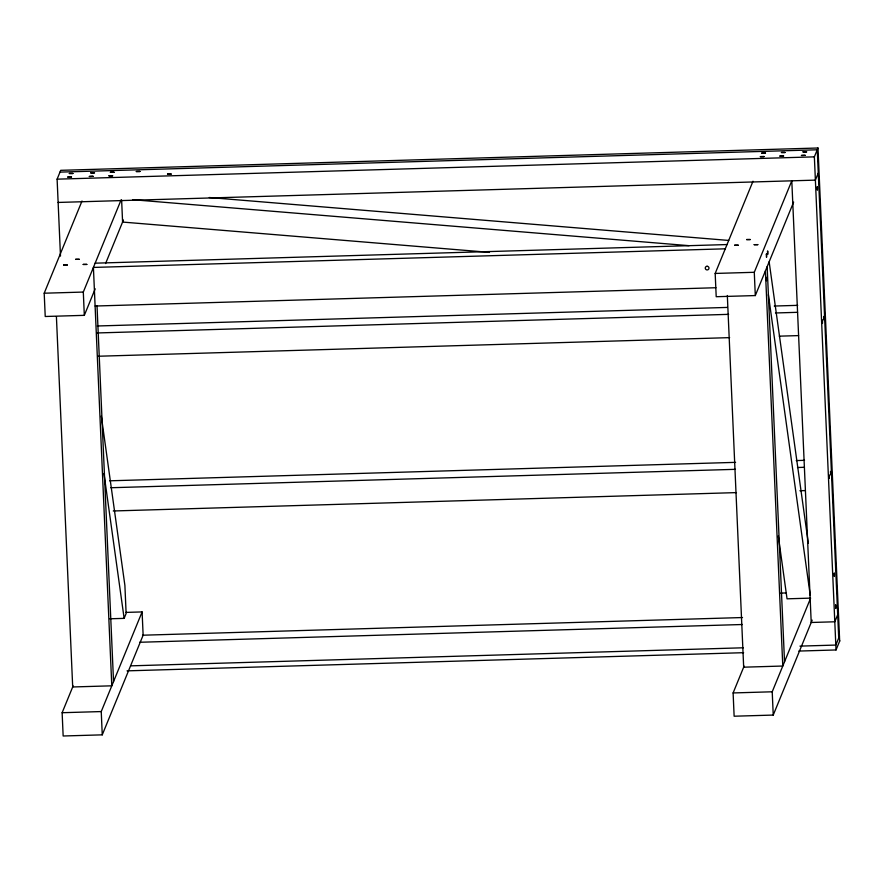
<?xml version="1.0" encoding="UTF-8"?>
<svg xmlns="http://www.w3.org/2000/svg" width="884" height="884" viewBox="0 0 884 884"><rect width="100%" height="100%" fill="white"/><g stroke="black" fill="none" stroke-linecap="round" stroke-linejoin="round"><path stroke-width="1.33" d="M60.488 256.106L57.106 179.165L60.731 170.325L817.987 148.004L839.667 641.121M95.207 288.814L84.323 315.345L45.228 316.494L44.2 293.212L82.013 201.011M84.323 315.345L83.306 292.063L121.119 199.861M105.572 263.554L123.428 219.994M125.926 612.402L142.103 611.927L143.131 635.198L102.257 734.847L63.151 735.996L62.134 712.714L73.14 685.896M109.715 618.789L124.136 618.369L126.125 613.507L124.898 585.473L101.295 415.988M102.257 734.847L101.24 711.565L142.103 611.927M793.633 202.105L755.301 295.565L716.206 296.715L715.178 273.443L752.991 181.242M755.301 295.565L754.284 272.294L791.578 181.353M798.793 651.066L836.032 649.961L814.363 156.855L817.987 148.004M818.275 173.076L815.38 180.126L58.123 202.447M812.175 620.126L773.235 715.068L734.129 716.217L733.112 692.946L744.107 666.116M773.235 715.068L772.218 691.785L810.462 598.534M837.689 614.734L834.794 621.784L811.214 622.48L791.799 180.822M839.446 636.215L835.822 645.066L799.954 646.116M836.032 649.961L839.8 640.778M59.99 172.115L817.247 149.794L838.717 638.005M57.106 179.165L814.363 156.855M95.152 263.178L727.024 244.559M725.278 248.813L93.406 267.432L111.793 685.818L72.698 686.967L56.41 316.649M44.2 293.212L83.306 292.063M715.178 273.443L754.284 272.294M95.107 306.03L715.941 287.731M97.284 325.986L727.388 307.422M774.274 306.041L797.711 305.345M97.141 332.959L728.637 314.35M775.511 312.969L797.578 312.317M98.168 356.241L729.654 337.633M779.29 336.163L798.595 335.6M109.605 480.808L735.587 462.354M796.252 460.575L804.528 460.321M110.854 487.736L735.444 469.327M797.49 467.503L804.385 467.293M113.251 510.974L736.471 492.609M799.898 490.742L805.412 490.576M780.716 593.109L786.108 592.943M810.628 598.125L787.047 598.822L778.285 535.947M142.501 635.22L742.516 617.54M139.617 642.27L742.383 624.513M130.976 665.84L743.4 647.784M127.053 670.857L743.621 652.69M62.134 712.714L101.24 711.565M733.112 692.946L772.218 691.785M209.298 197.519L728.714 240.437M132.556 199.685L689.078 245.675M489.482 252.371L122.589 222.061L121.627 200.149M769.146 261.819L808.341 543.362M768.384 294.703L810.252 595.385M103.958 473.493L124.136 618.369M767.157 266.67L784.528 661.773M765.411 270.924L782.782 666.028L743.676 667.188L727.333 295.488M97.019 305.731L113.539 681.564M817.181 187.275C817.413 195.475 817.689 183.651 817.181 187.275M829.048 475.481C829.269 483.636 829.568 472.133 829.048 475.481M822.242 320.461C822.463 328.671 822.728 317.223 822.242 320.461M766.362 254.283C766.55 262.404 766.892 251.244 766.362 254.283M767.511 251.476C767.699 259.609 768.041 248.448 767.511 251.476M823.689 316.914C823.877 325.091 824.219 313.776 823.689 316.914M834.164 573.473C834.363 581.595 834.673 570.666 834.164 573.473M835.579 605.496L835.767 608.479L835.689 604.766L835.579 605.496M766.251 277.764C766.45 285.908 766.771 275.167 766.251 277.764M830.507 471.724C830.706 479.968 831.004 469.459 830.507 471.724M89.339 176.457L93.041 176.303L89.339 176.457M801.456 155.451L805.147 155.33L801.456 155.451M761.787 153.131L765.478 153.02L761.787 153.131M90.82 172.888L94.5 172.811L90.82 172.888M779.909 156.059L783.589 155.993L779.909 156.059M760.362 156.634L764.03 156.567L760.362 156.634M67.814 177.043L71.482 176.977L67.814 177.043M108.942 175.828L112.611 175.772L108.942 175.828M136.313 171.529L139.97 171.474L136.313 171.529M110.401 172.303L114.058 172.247L110.401 172.303M63.648 265.023L67.272 265.001L63.648 265.023M167.54 174.082L171.165 174.06L167.54 174.082M75.637 259.344L79.262 259.321L75.637 259.344M83.195 264.438L86.82 264.415L83.195 264.438M734.626 245.244L738.25 245.222L734.626 245.244M746.615 239.564L750.24 239.542L746.615 239.564M754.174 244.669L757.798 244.647L754.174 244.669M781.423 152.501L785.025 152.501L781.423 152.501M802.992 151.86L806.595 151.86L802.992 151.86M69.328 173.485L72.919 173.485L69.328 173.485M707.089 266.261L706.603 266.327A1.867 1.834 22.3 0 0 705.73 269.288A1.867 1.834 22.3 0 0 708.835 268.858A1.867 1.834 22.3 0 0 707.089 266.261"/></g></svg>
